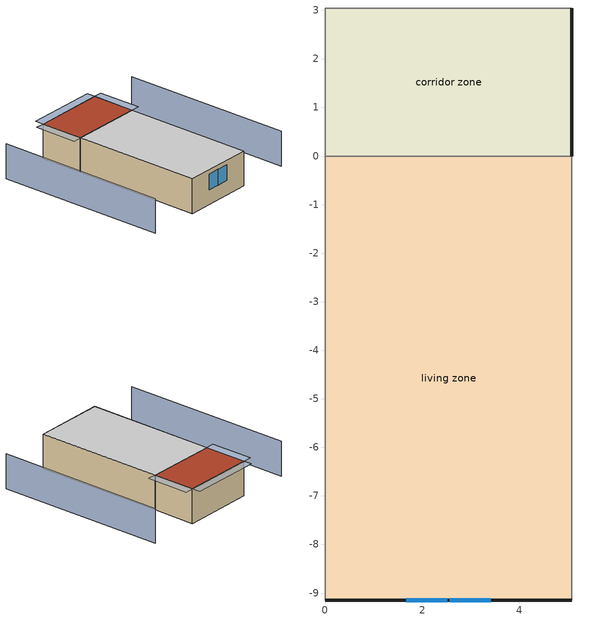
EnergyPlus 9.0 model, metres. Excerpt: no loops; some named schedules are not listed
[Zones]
corridor zone
 floor foundation (FloorFndGrndUnfinSlab): 0,0 0,3.05 5.08,3.05 5.08,0 z0
 wall outside (WallExtUninsUnfin): 5.08,0 5.08,3.05 z0:2.44
 wall adiabatic (WallIntUnfinUninsUnfin): 0,0 5.08,0 / 5.08,3.05 0,3.05 z0:2.44
 wall adiabatic (Adiabatic): 0,3.05 0,0 z0:2.44
 roof outside (RoofUnfinUninsExt 1): 5.08,0 5.08,3.05 0,3.05 0,0 z2.44
living zone
 floor foundation (FloorFndGrndFinSlab): 0,-9.14 0,0 5.08,0 5.08,-9.14 z0
 wall outside (WallExtInsFin): 0,-9.14 5.08,-9.14 z0:2.44
 wall adiabatic (WallIntFinUninsFin): 5.08,-9.14 5.08,0 0,0 0,-9.14 z0:2.44
 window (WindowConstruction): 1.67,-9.14 2.51,-9.14 / 2.57,-9.14 3.41,-9.14 z1.02:2.13
 ceiling adiabatic (RoofUnfinUninsExt 1): 5.08,-9.14 5.08,0 0,0 0,-9.14 z2.44
shading: -3.66,3.05 -3.66,-9.14 / 8.74,-9.14 8.74,3.05 z0:2.44; 5.69,0 5.69,3.05 5.08,3.05 5.08,0 z2.44; 5.08,3.66 0,3.66 0,3.05 5.08,3.05 z2.44; -0.61,3.05 -0.61,0 0,0 0,3.05 z2.44
[Building]
Building 1: North Axis {deg}=0; Terrain=Suburbs
[Site:Location]
Los Angeles Intl Arpt_CA_USA: Latitude {deg}=33.93; Longitude {deg}=-118.4; Time Zone {hr}=-8; Elevation {m}=30
[Site:GroundTemperature:Deep]
16.8375, 16.8375, 16.8375, 16.8375, 16.8375, 16.8375, 16.8375, 16.8375, 16.8375, 16.8375, 16.8375, 16.8375
[Site:WaterMainsTemperature]
Calculation Method=Correlation; Annual Average Outdoor Air Temperature {C}=16.8375; Maximum Difference In Monthly Average Outdoor Air Temperatures {deltaC}=6.31277
[SizingPeriod:DesignDay] Day of Month=21; Dry-Bulb Temperature Range Modifier Type=DefaultMultipliers; Humidity Condition Type=Wetbulb; Barometric Pressure {Pa}=100965; Wind Direction {deg}=0; Rain Indicator=No; Snow Indicator=No; Daylight Saving Time Indicator=No; Solar Model Indicator=ASHRAEClearSky; Sky Clearness=0
Name | Month | Day Type | Maximum Dry-Bulb Temperature {C} | Daily Dry-Bulb Temperature Range {deltaC} | Wetbulb or DewPoint at Maximum Dry-Bulb {C} | Wind Speed {m/s}
Ann Clg 1% Condns DB=>MWB | 7 | SummerDesignDay | 26.9 | 6 | 18.2 | 4.1
Ann Htg 99% Condns DB | 1 | WinterDesignDay | 8 | 0 | 8 | 9.1
[Material] Roughness=Rough
Name | Thickness {m} | Conductivity {W/m-K} | Density {kg/m3} | Specific Heat {J/kg-K} | Thermal Absorptance | Solar Absorptance | Visible Absorptance
Asphalt Shingles&#44 Medium | 0.009525 | 0.162714 | 1121.4 | 1465.45 | 0.91 | 0.85 | 0.85
Concrete 4.0 in. | 0.1016 | 1.31141 | 2242.8 | 837.4 | 0.9 | 0.7 | 0.7
Drywall 0.5 in. | 0.0127 | 0.160291 | 801 | 837.4 | 0.9 | 0.5 | 0.1
Floor Covering | 0.0127 | 0.0433444 | 54.468 | 1339.84 | 0.9 | 0.9 | 0.7
FootingMaterial; FootingMaterial 1 | 0.2032 | 1.31141 | 2242.8 | 837.4 | 0.9 | 0.7 | 0.7
residential furniture material living space | 0.1524 | 0.115458 | 640.8 | 1214.23 | 0.9 | 0.6 | 0.1
RoofSheathing | 0.01905 | 0.115458 | 512.64 | 1214.23 | 0.9 | 0.7 | 0.7
RoofStudAndAirRoof 1 | 0.23495 | 9.59352 | 37.0049 | 1207.88 | 0.9 | 0.7 | 0.7
Vinyl&#44 Light | 0.009525 | 0.089435 | 177.822 | 1046.75 | 0.9 | 0.3 | 0.3
WallSheathing | 0.0127 | 0.115458 | 512.64 | 1214.23 | 0.9 | 0.7 | 0.7
WallStudAndCavity | 0.1397 | 0.0591464 | 148.393 | 1174.04 | 0.9 | 0.7 | 0.7
WallStudAndCavity 1 | 0.0889 | 0.393744 | 83.0341 | 1211.67 | 0.9 | 0.7 | 0.7
WallStudAndCavity 2 | 0.0889 | 0.396154 | 83.0341 | 1211.67 | 0.9 | 0.7 | 0.7
WallStudAndCavity 3 | 0.0889 | 0.403258 | 83.0341 | 1211.67 | 0.9 | 0.7 | 0.7
[Material:NoMass]
Adiabatic: Roughness=Rough; Thermal Resistance {m2-K/W}=176.1; Thermal Absorptance=0.9; Solar Absorptance=0.7; Visible Absorptance=0.7
[WindowMaterial:Shade]
CoolingShade: Solar Transmittance=0.999; Solar Reflectance=0.00099; Visible Transmittance=0.999; Visible Reflectance=0.00099; Infrared Hemispherical Emissivity=1e-05; Infrared Transmittance=0.999; Thickness {m}=0.0001; Conductivity {W/m-K}=10000; Shade to Glass Distance {m}=0.001; Top Opening Multiplier=0; Bottom Opening Multiplier=0; Left-Side Opening Multiplier=0; Right-Side Opening Multiplier=0; Airflow Permeability=0
[WindowMaterial:SimpleGlazingSystem]
WindowMaterial: U-Factor {W/m2-K}=4.76952; Solar Heat Gain Coefficient=0.441
[Construction]
Adiabatic: Adiabatic
FloorFndGrndFinSlab: Concrete 4.0 in., Floor Covering
FloorFndGrndUnfinSlab: Concrete 4.0 in.
FootingConstruction: FootingMaterial
FootingConstruction 1: FootingMaterial 1
residential furniture construction living space: residential furniture material living space
RoofUnfinUninsExt 1: Asphalt Shingles&#44 Medium, RoofSheathing, RoofStudAndAirRoof 1
WallExtInsFin: Vinyl&#44 Light, WallSheathing, WallStudAndCavity, Drywall 0.5 in.
WallExtUninsUnfin: Vinyl&#44 Light, WallSheathing, WallStudAndCavity 1
WallIntFinUninsFin: Vinyl&#44 Light, WallStudAndCavity 2, Drywall 0.5 in.
WallIntUnfinUninsUnfin: Vinyl&#44 Light, WallStudAndCavity 3
WindowConstruction: WindowMaterial
[Zone]
corridor zone; living zone
[ElectricEquipment] Design Level Calculation Method=EquipmentLevel
Name | Zone or ZoneList | Schedule | Design Level {W} | Fraction Latent | Fraction Radiant | Fraction Lost
residential hot tub heater electric | corridor zone | residential hot tub heater electric schedule | 16.0641 | 0 | 0 | 1
residential hot tub pump | corridor zone | residential hot tub heater electric schedule | 19.4917 | 0 | 0 | 1
residential pool heater electric | corridor zone | residential pool heater electric schedule | 3.0326 | 0 | 0 | 1
residential pool pump | corridor zone | residential pool heater electric schedule | 55.6251 | 0 | 0 | 1
residential well pump | corridor zone | residential well pump schedule | 11.2716 | 0 | 0 | 1
res infil_1 bath fan; res infil_1 house fan; res infil_1 range fan | living zone | Always On Discrete | 0 | 0 | 0 | 1
residential ceiling fan benchmark|living space | living zone | residential ceiling fan benchmark|living space schedule | 23.8019 | 0 | 0.558 | 0.07
residential ceiling fan non benchmark equip | living zone | residential ceiling fan master | 0 | 0 | 0.558 | 0.07
residential clothes washer | living zone | residential clothes washer schedule | 7615.8 | 0 | 0.48 | 0.2
residential dishwasher | living zone | residential dishwasher schedule | 10492.6 | 0.15 | 0.36 | 0.25
residential extra refrigerator | living zone | residential extra refrigerator schedule | 36.5251 | 0 | 0 | 0
residential freezer | living zone | residential freezer schedule | 47.9573 | 0 | 0 | 0
residential misc plug loads|living space | living zone | residential misc plug loads schedule | 873.405 | 0.021 | 0.558 | 0.049
residential range electric | living zone | residential range electric|false schedule | 269.864 | 0.3 | 0.24 | 0.3
residential refrigerator | living zone | residential refrigerator schedule | 133.627 | 0 | 0 | 0
[GasEquipment] Design Level Calculation Method=EquipmentLevel; Fraction Latent=0; Fraction Radiant=0
Name | Zone or ZoneList | Schedule | Design Level {W} | Fraction Lost
residential hot tub heater gas | corridor zone | residential hot tub heater electric schedule | 8.50683 | 1
residential pool heater gas | corridor zone | residential pool heater electric schedule | 30.0249 | 1
residential gas fireplace | living zone | residential gas fireplace schedule | 12.4852 | 0
residential gas grill | living zone | residential gas grill schedule | 10.0147 | 0
residential gas lighting | living zone | residential gas lighting schedule | 1.48262 | 0
[InternalMass]
residential furniture mass living space: Construction=residential furniture construction living space; Zone=living zone; Surface Area {m2}=18.5806
[People]
residential occupants|living space: Zone or ZoneList=living zone; Number of People Schedule=residential occupants schedule; Number of People Calculation Method=People; Number of People=2.64; Fraction Radiant=0.319734; Sensible Heat Fraction=0.573; Activity Level Schedule=Schedule Ruleset 1; Carbon Dioxide Generation Rate {m3/s-W}=0; Enable ASHRAE 55 Comfort Warnings=No; Mean Radiant Temperature Calculation Type=ZoneAveraged
[Lights]
residential lighting living space: Zone or ZoneList=living zone; Schedule=residential lighting schedule; Design Level Calculation Method=LightingLevel; Lighting Level {W}=218.58; Return Air Fraction=0; Fraction Radiant=0.6; Fraction Visible=0.2; Fraction Replaceable=1
[OtherEquipment] Fuel Type=None; Zone or ZoneList=living zone; Design Level Calculation Method=EquipmentLevel; Fraction Radiant=0; Fraction Lost=0
Name | Schedule | Design Level {W} | Fraction Latent
residential bath | residential bath schedule | 6337.27 | 0
residential hot water distribution | residential hot water distribution schedule | 72.4846 | 0
residential shower | residential shower schedule | 7899.46 | 0.487197
residential sink | residential sink schedule | 2132.88 | 0.312222
[ZoneInfiltration:DesignFlowRate] Zone or ZoneList=living zone; Schedule=Always On Discrete; Design Flow Rate Calculation Method=Flow/Zone; Design Flow Rate {m3/s}=0
res infil_1 flow; res nv_1 flow
[WindowShadingControl]
WindowShadingControl: Zone=living zone; Shading Type=InteriorShade; Shading Control Type=OnIfScheduleAllows; Schedule=Window shading schedule; Shading Control Is Scheduled=Yes; Glare Control Is Active=No; Shading Device Material=CoolingShade; Multiple Surface Control Type=Group; Fenestration Surface Name 1=Surface 5 - Window 2; Fenestration Surface Name 2=Surface 5 - Window 1
[SurfaceProperty:ExposedFoundationPerimeter] Exposed Perimeter Calculation Method=TotalExposedPerimeter; Exposed Perimeter Fraction=1
Name | Total Exposed Perimeter {m}
Surface 1 | 5.08
Surface 7 | 6.096
[Foundation:Kiva] Interior Horizontal Insulation Depth {m}=0; Exterior Horizontal Insulation Width {m}=0; Wall Height Above Grade {m}=0.2032; Wall Depth Below Slab {m}=0.2032; Footing Depth {m}=0.3
Name | Footing Wall Construction
Foundation Kiva 1 | FootingConstruction
Foundation Kiva 2 | FootingConstruction 1
[Foundation:Kiva:Settings]
Soil Conductivity {W/m-K}=1.731; Soil Density {kg/m3}=1842.3; Soil Specific Heat {J/kg-K}=418.7; Ground Solar Absorptivity=0.9; Ground Thermal Absorptivity=0.9; Ground Surface Roughness {m}=0.03; Far-Field Width {m}=40; Deep-Ground Boundary Condition=ZeroFlux; Deep-Ground Depth {m}=40; Minimum Cell Dimension {m}=0.02; Maximum Cell Growth Coefficient=1.5; Simulation Timestep=Hourly
[Exterior:Lights]
residential lighting exterior: Schedule=residential lighting schedule; Design Level {W}=26.1934
[Schedule:Week:Daily]
residential hot tub heater electric schedule Week Rule - Jan1-Jan6: Schedule Day 43, residential hot tub heater electric schedule allday1, residential hot tub heater electric schedule allday1, residential hot tub heater electric schedule allday1, residential hot tub heater electric schedule allday1, residential hot tub heater electric schedule allday1, residential hot tub heater electric schedule allday1, Schedule Day 43, residential hot tub heater electric schedule summer design, residential hot tub heater electric schedule winter design, Schedule Day 43, Schedule Day 43
residential hot tub heater electric schedule Week Rule - Jan7-Jan27: residential hot tub heater electric schedule allday1, residential hot tub heater electric schedule allday1, residential hot tub heater electric schedule allday1, residential hot tub heater electric schedule allday1, residential hot tub heater electric schedule allday1, residential hot tub heater electric schedule allday1, residential hot tub heater electric schedule allday1, Schedule Day 43, residential hot tub heater electric schedule summer design, residential hot tub heater electric schedule winter design, Schedule Day 43, Schedule Day 43
residential hot tub heater electric schedule Week Rule - Jan28-Feb3: residential hot tub heater electric schedule allday1, residential hot tub heater electric schedule allday1, residential hot tub heater electric schedule allday1, residential hot tub heater electric schedule allday1, residential hot tub heater electric schedule allday2, residential hot tub heater electric schedule allday2, residential hot tub heater electric schedule allday2, Schedule Day 43, residential hot tub heater electric schedule summer design, residential hot tub heater electric schedule winter design, Schedule Day 43, Schedule Day 43
residential hot tub heater electric schedule Week Rule - Feb4-Feb24: residential hot tub heater electric schedule allday2, residential hot tub heater electric schedule allday2, residential hot tub heater electric schedule allday2, residential hot tub heater electric schedule allday2, residential hot tub heater electric schedule allday2, residential hot tub heater electric schedule allday2, residential hot tub heater electric schedule allday2, Schedule Day 43, residential hot tub heater electric schedule summer design, residential hot tub heater electric schedule winter design, Schedule Day 43, Schedule Day 43
residential hot tub heater electric schedule Week Rule - Feb25-Mar3: residential hot tub heater electric schedule allday2, residential hot tub heater electric schedule allday2, residential hot tub heater electric schedule allday2, residential hot tub heater electric schedule allday2, residential hot tub heater electric schedule allday3, residential hot tub heater electric schedule allday3, residential hot tub heater electric schedule allday3, Schedule Day 43, residential hot tub heater electric schedule summer design, residential hot tub heater electric schedule winter design, Schedule Day 43, Schedule Day 43
residential hot tub heater electric schedule Week Rule - Mar4-Mar31: residential hot tub heater electric schedule allday3, residential hot tub heater electric schedule allday3, residential hot tub heater electric schedule allday3, residential hot tub heater electric schedule allday3, residential hot tub heater electric schedule allday3, residential hot tub heater electric schedule allday3, residential hot tub heater electric schedule allday3, Schedule Day 43, residential hot tub heater electric schedule summer design, residential hot tub heater electric schedule winter design, Schedule Day 43, Schedule Day 43
residential hot tub heater electric schedule Week Rule - Apr1-Apr28: residential hot tub heater electric schedule allday4, residential hot tub heater electric schedule allday4, residential hot tub heater electric schedule allday4, residential hot tub heater electric schedule allday4, residential hot tub heater electric schedule allday4, residential hot tub heater electric schedule allday4, residential hot tub heater electric schedule allday4, Schedule Day 43, residential hot tub heater electric schedule summer design, residential hot tub heater electric schedule winter design, Schedule Day 43, Schedule Day 43
residential hot tub heater electric schedule Week Rule - Apr29-May5: residential hot tub heater electric schedule allday4, residential hot tub heater electric schedule allday4, residential hot tub heater electric schedule allday5, residential hot tub heater electric schedule allday5, residential hot tub heater electric schedule allday5, residential hot tub heater electric schedule allday5, residential hot tub heater electric schedule allday5, Schedule Day 43, residential hot tub heater electric schedule summer design, residential hot tub heater electric schedule winter design, Schedule Day 43, Schedule Day 43
residential hot tub heater electric schedule Week Rule - May6-May26: residential hot tub heater electric schedule allday5, residential hot tub heater electric schedule allday5, residential hot tub heater electric schedule allday5, residential hot tub heater electric schedule allday5, residential hot tub heater electric schedule allday5, residential hot tub heater electric schedule allday5, residential hot tub heater electric schedule allday5, Schedule Day 43, residential hot tub heater electric schedule summer design, residential hot tub heater electric schedule winter design, Schedule Day 43, Schedule Day 43
residential hot tub heater electric schedule Week Rule - May27-Jun2: residential hot tub heater electric schedule allday5, residential hot tub heater electric schedule allday5, residential hot tub heater electric schedule allday5, residential hot tub heater electric schedule allday5, residential hot tub heater electric schedule allday5, residential hot tub heater electric schedule allday6, residential hot tub heater electric schedule allday6, Schedule Day 43, residential hot tub heater electric schedule summer design, residential hot tub heater electric schedule winter design, Schedule Day 43, Schedule Day 43
residential hot tub heater electric schedule Week Rule - Jun3-Jun30: residential hot tub heater electric schedule allday6, residential hot tub heater electric schedule allday6, residential hot tub heater electric schedule allday6, residential hot tub heater electric schedule allday6, residential hot tub heater electric schedule allday6, residential hot tub heater electric schedule allday6, residential hot tub heater electric schedule allday6, Schedule Day 43, residential hot tub heater electric schedule summer design, residential hot tub heater electric schedule winter design, Schedule Day 43, Schedule Day 43
residential hot tub heater electric schedule Week Rule - Jul1-Jul28: residential hot tub heater electric schedule allday7, residential hot tub heater electric schedule allday7, residential hot tub heater electric schedule allday7, residential hot tub heater electric schedule allday7, residential hot tub heater electric schedule allday7, residential hot tub heater electric schedule allday7, residential hot tub heater electric schedule allday7, Schedule Day 43, residential hot tub heater electric schedule summer design, residential hot tub heater electric schedule winter design, Schedule Day 43, Schedule Day 43
residential hot tub heater electric schedule Week Rule - Jul29-Aug4: residential hot tub heater electric schedule allday7, residential hot tub heater electric schedule allday7, residential hot tub heater electric schedule allday7, residential hot tub heater electric schedule allday8, residential hot tub heater electric schedule allday8, residential hot tub heater electric schedule allday8, residential hot tub heater electric schedule allday8, Schedule Day 43, residential hot tub heater electric schedule summer design, residential hot tub heater electric schedule winter design, Schedule Day 43, Schedule Day 43
residential hot tub heater electric schedule Week Rule - Aug5-Aug25: residential hot tub heater electric schedule allday8, residential hot tub heater electric schedule allday8, residential hot tub heater electric schedule allday8, residential hot tub heater electric schedule allday8, residential hot tub heater electric schedule allday8, residential hot tub heater electric schedule allday8, residential hot tub heater electric schedule allday8, Schedule Day 43, residential hot tub heater electric schedule summer design, residential hot tub heater electric schedule winter design, Schedule Day 43, Schedule Day 43
residential hot tub heater electric schedule Week Rule - Aug26-Sep1: residential hot tub heater electric schedule allday8, residential hot tub heater electric schedule allday8, residential hot tub heater electric schedule allday8, residential hot tub heater electric schedule allday8, residential hot tub heater electric schedule allday8, residential hot tub heater electric schedule allday8, residential hot tub heater electric schedule allday9, Schedule Day 43, residential hot tub heater electric schedule summer design, residential hot tub heater electric schedule winter design, Schedule Day 43, Schedule Day 43
residential hot tub heater electric schedule Week Rule - Sep2-Sep29: residential hot tub heater electric schedule allday9, residential hot tub heater electric schedule allday9, residential hot tub heater electric schedule allday9, residential hot tub heater electric schedule allday9, residential hot tub heater electric schedule allday9, residential hot tub heater electric schedule allday9, residential hot tub heater electric schedule allday9, Schedule Day 43, residential hot tub heater electric schedule summer design, residential hot tub heater electric schedule winter design, Schedule Day 43, Schedule Day 43
residential hot tub heater electric schedule Week Rule - Sep30-Oct6: residential hot tub heater electric schedule allday9, residential hot tub heater electric schedule allday10, residential hot tub heater electric schedule allday10, residential hot tub heater electric schedule allday10, residential hot tub heater electric schedule allday10, residential hot tub heater electric schedule allday10, residential hot tub heater electric schedule allday10, Schedule Day 43, residential hot tub heater electric schedule summer design, residential hot tub heater electric schedule winter design, Schedule Day 43, Schedule Day 43
residential hot tub heater electric schedule Week Rule - Oct7-Oct27: residential hot tub heater electric schedule allday10, residential hot tub heater electric schedule allday10, residential hot tub heater electric schedule allday10, residential hot tub heater electric schedule allday10, residential hot tub heater electric schedule allday10, residential hot tub heater electric schedule allday10, residential hot tub heater electric schedule allday10, Schedule Day 43, residential hot tub heater electric schedule summer design, residential hot tub heater electric schedule winter design, Schedule Day 43, Schedule Day 43
residential hot tub heater electric schedule Week Rule - Oct28-Nov3: residential hot tub heater electric schedule allday10, residential hot tub heater electric schedule allday10, residential hot tub heater electric schedule allday10, residential hot tub heater electric schedule allday10, residential hot tub heater electric schedule allday11, residential hot tub heater electric schedule allday11, residential hot tub heater electric schedule allday11, Schedule Day 43, residential hot tub heater electric schedule summer design, residential hot tub heater electric schedule winter design, Schedule Day 43, Schedule Day 43
residential hot tub heater electric schedule Week Rule - Nov4-Nov24: residential hot tub heater electric schedule allday11, residential hot tub heater electric schedule allday11, residential hot tub heater electric schedule allday11, residential hot tub heater electric schedule allday11, residential hot tub heater electric schedule allday11, residential hot tub heater electric schedule allday11, residential hot tub heater electric schedule allday11, Schedule Day 43, residential hot tub heater electric schedule summer design, residential hot tub heater electric schedule winter design, Schedule Day 43, Schedule Day 43
residential hot tub heater electric schedule Week Rule - Nov25-Dec1: residential hot tub heater electric schedule allday11, residential hot tub heater electric schedule allday11, residential hot tub heater electric schedule allday11, residential hot tub heater electric schedule allday11, residential hot tub heater electric schedule allday11, residential hot tub heater electric schedule allday11, residential hot tub heater electric schedule allday12, Schedule Day 43, residential hot tub heater electric schedule summer design, residential hot tub heater electric schedule winter design, Schedule Day 43, Schedule Day 43
residential hot tub heater electric schedule Week Rule - Dec2-Dec31: residential hot tub heater electric schedule allday12, residential hot tub heater electric schedule allday12, residential hot tub heater electric schedule allday12, residential hot tub heater electric schedule allday12, residential hot tub heater electric schedule allday12, residential hot tub heater electric schedule allday12, residential hot tub heater electric schedule allday12, Schedule Day 43, residential hot tub heater electric schedule summer design, residential hot tub heater electric schedule winter design, Schedule Day 43, Schedule Day 43
residential pool heater electric schedule Week Rule - Jan1-Jan6: Schedule Day 36, residential pool heater electric schedule allday1, residential pool heater electric schedule allday1, residential pool heater electric schedule allday1, residential pool heater electric schedule allday1, residential pool heater electric schedule allday1, residential pool heater electric schedule allday1, Schedule Day 36, residential pool heater electric schedule summer design, residential pool heater electric schedule winter design, Schedule Day 36, Schedule Day 36
residential pool heater electric schedule Week Rule - Jan7-Jan27: residential pool heater electric schedule allday1, residential pool heater electric schedule allday1, residential pool heater electric schedule allday1, residential pool heater electric schedule allday1, residential pool heater electric schedule allday1, residential pool heater electric schedule allday1, residential pool heater electric schedule allday1, Schedule Day 36, residential pool heater electric schedule summer design, residential pool heater electric schedule winter design, Schedule Day 36, Schedule Day 36
residential pool heater electric schedule Week Rule - Jan28-Feb3: residential pool heater electric schedule allday1, residential pool heater electric schedule allday1, residential pool heater electric schedule allday1, residential pool heater electric schedule allday1, residential pool heater electric schedule allday2, residential pool heater electric schedule allday2, residential pool heater electric schedule allday2, Schedule Day 36, residential pool heater electric schedule summer design, residential pool heater electric schedule winter design, Schedule Day 36, Schedule Day 36
residential pool heater electric schedule Week Rule - Feb4-Feb24: residential pool heater electric schedule allday2, residential pool heater electric schedule allday2, residential pool heater electric schedule allday2, residential pool heater electric schedule allday2, residential pool heater electric schedule allday2, residential pool heater electric schedule allday2, residential pool heater electric schedule allday2, Schedule Day 36, residential pool heater electric schedule summer design, residential pool heater electric schedule winter design, Schedule Day 36, Schedule Day 36
residential pool heater electric schedule Week Rule - Feb25-Mar3: residential pool heater electric schedule allday2, residential pool heater electric schedule allday2, residential pool heater electric schedule allday2, residential pool heater electric schedule allday2, residential pool heater electric schedule allday3, residential pool heater electric schedule allday3, residential pool heater electric schedule allday3, Schedule Day 36, residential pool heater electric schedule summer design, residential pool heater electric schedule winter design, Schedule Day 36, Schedule Day 36
residential pool heater electric schedule Week Rule - Mar4-Mar31: residential pool heater electric schedule allday3, residential pool heater electric schedule allday3, residential pool heater electric schedule allday3, residential pool heater electric schedule allday3, residential pool heater electric schedule allday3, residential pool heater electric schedule allday3, residential pool heater electric schedule allday3, Schedule Day 36, residential pool heater electric schedule summer design, residential pool heater electric schedule winter design, Schedule Day 36, Schedule Day 36
residential pool heater electric schedule Week Rule - Apr1-Apr28: residential pool heater electric schedule allday4, residential pool heater electric schedule allday4, residential pool heater electric schedule allday4, residential pool heater electric schedule allday4, residential pool heater electric schedule allday4, residential pool heater electric schedule allday4, residential pool heater electric schedule allday4, Schedule Day 36, residential pool heater electric schedule summer design, residential pool heater electric schedule winter design, Schedule Day 36, Schedule Day 36
residential pool heater electric schedule Week Rule - Apr29-May5: residential pool heater electric schedule allday4, residential pool heater electric schedule allday4, residential pool heater electric schedule allday5, residential pool heater electric schedule allday5, residential pool heater electric schedule allday5, residential pool heater electric schedule allday5, residential pool heater electric schedule allday5, Schedule Day 36, residential pool heater electric schedule summer design, residential pool heater electric schedule winter design, Schedule Day 36, Schedule Day 36
residential pool heater electric schedule Week Rule - May6-May26: residential pool heater electric schedule allday5, residential pool heater electric schedule allday5, residential pool heater electric schedule allday5, residential pool heater electric schedule allday5, residential pool heater electric schedule allday5, residential pool heater electric schedule allday5, residential pool heater electric schedule allday5, Schedule Day 36, residential pool heater electric schedule summer design, residential pool heater electric schedule winter design, Schedule Day 36, Schedule Day 36
residential pool heater electric schedule Week Rule - May27-Jun2: residential pool heater electric schedule allday5, residential pool heater electric schedule allday5, residential pool heater electric schedule allday5, residential pool heater electric schedule allday5, residential pool heater electric schedule allday5, residential pool heater electric schedule allday6, residential pool heater electric schedule allday6, Schedule Day 36, residential pool heater electric schedule summer design, residential pool heater electric schedule winter design, Schedule Day 36, Schedule Day 36
residential pool heater electric schedule Week Rule - Jun3-Jun30: residential pool heater electric schedule allday6, residential pool heater electric schedule allday6, residential pool heater electric schedule allday6, residential pool heater electric schedule allday6, residential pool heater electric schedule allday6, residential pool heater electric schedule allday6, residential pool heater electric schedule allday6, Schedule Day 36, residential pool heater electric schedule summer design, residential pool heater electric schedule winter design, Schedule Day 36, Schedule Day 36
residential pool heater electric schedule Week Rule - Jul1-Jul28: residential pool heater electric schedule allday7, residential pool heater electric schedule allday7, residential pool heater electric schedule allday7, residential pool heater electric schedule allday7, residential pool heater electric schedule allday7, residential pool heater electric schedule allday7, residential pool heater electric schedule allday7, Schedule Day 36, residential pool heater electric schedule summer design, residential pool heater electric schedule winter design, Schedule Day 36, Schedule Day 36
residential pool heater electric schedule Week Rule - Jul29-Aug4: residential pool heater electric schedule allday7, residential pool heater electric schedule allday7, residential pool heater electric schedule allday7, residential pool heater electric schedule allday8, residential pool heater electric schedule allday8, residential pool heater electric schedule allday8, residential pool heater electric schedule allday8, Schedule Day 36, residential pool heater electric schedule summer design, residential pool heater electric schedule winter design, Schedule Day 36, Schedule Day 36
residential pool heater electric schedule Week Rule - Aug5-Aug25: residential pool heater electric schedule allday8, residential pool heater electric schedule allday8, residential pool heater electric schedule allday8, residential pool heater electric schedule allday8, residential pool heater electric schedule allday8, residential pool heater electric schedule allday8, residential pool heater electric schedule allday8, Schedule Day 36, residential pool heater electric schedule summer design, residential pool heater electric schedule winter design, Schedule Day 36, Schedule Day 36
residential pool heater electric schedule Week Rule - Aug26-Sep1: residential pool heater electric schedule allday8, residential pool heater electric schedule allday8, residential pool heater electric schedule allday8, residential pool heater electric schedule allday8, residential pool heater electric schedule allday8, residential pool heater electric schedule allday8, residential pool heater electric schedule allday9, Schedule Day 36, residential pool heater electric schedule summer design, residential pool heater electric schedule winter design, Schedule Day 36, Schedule Day 36
residential pool heater electric schedule Week Rule - Sep2-Sep29: residential pool heater electric schedule allday9, residential pool heater electric schedule allday9, residential pool heater electric schedule allday9, residential pool heater electric schedule allday9, residential pool heater electric schedule allday9, residential pool heater electric schedule allday9, residential pool heater electric schedule allday9, Schedule Day 36, residential pool heater electric schedule summer design, residential pool heater electric schedule winter design, Schedule Day 36, Schedule Day 36
residential pool heater electric schedule Week Rule - Sep30-Oct6: residential pool heater electric schedule allday9, residential pool heater electric schedule allday10, residential pool heater electric schedule allday10, residential pool heater electric schedule allday10, residential pool heater electric schedule allday10, residential pool heater electric schedule allday10, residential pool heater electric schedule allday10, Schedule Day 36, residential pool heater electric schedule summer design, residential pool heater electric schedule winter design, Schedule Day 36, Schedule Day 36
residential pool heater electric schedule Week Rule - Oct7-Oct27: residential pool heater electric schedule allday10, residential pool heater electric schedule allday10, residential pool heater electric schedule allday10, residential pool heater electric schedule allday10, residential pool heater electric schedule allday10, residential pool heater electric schedule allday10, residential pool heater electric schedule allday10, Schedule Day 36, residential pool heater electric schedule summer design, residential pool heater electric schedule winter design, Schedule Day 36, Schedule Day 36
residential pool heater electric schedule Week Rule - Oct28-Nov3: residential pool heater electric schedule allday10, residential pool heater electric schedule allday10, residential pool heater electric schedule allday10, residential pool heater electric schedule allday10, residential pool heater electric schedule allday11, residential pool heater electric schedule allday11, residential pool heater electric schedule allday11, Schedule Day 36, residential pool heater electric schedule summer design, residential pool heater electric schedule winter design, Schedule Day 36, Schedule Day 36
residential pool heater electric schedule Week Rule - Nov4-Nov24: residential pool heater electric schedule allday11, residential pool heater electric schedule allday11, residential pool heater electric schedule allday11, residential pool heater electric schedule allday11, residential pool heater electric schedule allday11, residential pool heater electric schedule allday11, residential pool heater electric schedule allday11, Schedule Day 36, residential pool heater electric schedule summer design, residential pool heater electric schedule winter design, Schedule Day 36, Schedule Day 36
residential pool heater electric schedule Week Rule - Nov25-Dec1: residential pool heater electric schedule allday11, residential pool heater electric schedule allday11, residential pool heater electric schedule allday11, residential pool heater electric schedule allday11, residential pool heater electric schedule allday11, residential pool heater electric schedule allday11, residential pool heater electric schedule allday12, Schedule Day 36, residential pool heater electric schedule summer design, residential pool heater electric schedule winter design, Schedule Day 36, Schedule Day 36
residential pool heater electric schedule Week Rule - Dec2-Dec31: residential pool heater electric schedule allday12, residential pool heater electric schedule allday12, residential pool heater electric schedule allday12, residential pool heater electric schedule allday12, residential pool heater electric schedule allday12, residential pool heater electric schedule allday12, residential pool heater electric schedule allday12, Schedule Day 36, residential pool heater electric schedule summer design, residential pool heater electric schedule winter design, Schedule Day 36, Schedule Day 36
residential well pump schedule Week Rule - Jan1-Jan6: Schedule Day 50, residential well pump schedule allday1, residential well pump schedule allday1, residential well pump schedule allday1, residential well pump schedule allday1, residential well pump schedule allday1, residential well pump schedule allday1, Schedule Day 50, residential well pump schedule summer design, residential well pump schedule winter design, Schedule Day 50, Schedule Day 50
residential well pump schedule Week Rule - Jan7-Jan27: residential well pump schedule allday1, residential well pump schedule allday1, residential well pump schedule allday1, residential well pump schedule allday1, residential well pump schedule allday1, residential well pump schedule allday1, residential well pump schedule allday1, Schedule Day 50, residential well pump schedule summer design, residential well pump schedule winter design, Schedule Day 50, Schedule Day 50
[Schedule:Year]
residential lighting schedule: residential lighting schedule Week Rule - Jan1-Jan6, 1, 1, 1, 6, residential lighting schedule Week Rule - Jan7-Jan27, 1, 7, 1, 27, residential lighting schedule Week Rule - Jan28-Feb3, 1, 28, 2, 3, residential lighting schedule Week Rule - Feb4-Feb24, 2, 4, 2, 24, residential lighting schedule Week Rule - Feb25-Mar3, 2, 25, 3, 3, residential lighting schedule Week Rule - Mar4-Mar31, 3, 4, 3, 31, residential lighting schedule Week Rule - Apr1-Apr28, 4, 1, 4, 28, residential lighting schedule Week Rule - Apr29-May5, 4, 29, 5, 5, residential lighting schedule Week Rule - May6-May26, 5, 6, 5, 26, residential lighting schedule Week Rule - May27-Jun2, 5, 27, 6, 2, residential lighting schedule Week Rule - Jun3-Jun30, 6, 3, 6, 30, residential lighting schedule Week Rule - Jul1-Jul28, 7, 1, 7, 28, residential lighting schedule Week Rule - Jul29-Aug4, 7, 29, 8, 4, residential lighting schedule Week Rule - Aug5-Aug25, 8, 5, 8, 25, residential lighting schedule Week Rule - Aug26-Sep1, 8, 26, 9, 1, residential lighting schedule Week Rule - Sep2-Sep29, 9, 2, 9, 29, residential lighting schedule Week Rule - Sep30-Oct6, 9, 30, 10, 6, residential lighting schedule Week Rule - Oct7-Oct27, 10, 7, 10, 27, residential lighting schedule Week Rule - Oct28-Nov3, 10, 28, 11, 3, residential lighting schedule Week Rule - Nov4-Nov24, 11, 4, 11, 24, residential lighting schedule Week Rule - Nov25-Dec1, 11, 25, 12, 1, residential lighting schedule Week Rule - Dec2-Dec31, 12, 2, 12, 31
residential bath schedule: residential bath schedule Week Rule - Jan1-Jan6, 1, 1, 1, 6, residential bath schedule Week Rule - Jan7-Dec31, 1, 7, 12, 31
residential ceiling fan benchmark|living space schedule: residential ceiling fan benchmark|living space schedule Week Rule - Jan1-Jan6, 1, 1, 1, 6, residential ceiling fan benchmark|living space schedule Week Rule - Jan7-Jan27, 1, 7, 1, 27, residential ceiling fan benchmark|living space schedule Week Rule - Jan28-Feb3, 1, 28, 2, 3, residential ceiling fan benchmark|living space schedule Week Rule - Feb4-Feb24, 2, 4, 2, 24, residential ceiling fan benchmark|living space schedule Week Rule - Feb25-Mar3, 2, 25, 3, 3, residential ceiling fan benchmark|living space schedule Week Rule - Mar4-Mar31, 3, 4, 3, 31, residential ceiling fan benchmark|living space schedule Week Rule - Apr1-Apr28, 4, 1, 4, 28, residential ceiling fan benchmark|living space schedule Week Rule - Apr29-May5, 4, 29, 5, 5, residential ceiling fan benchmark|living space schedule Week Rule - May6-May26, 5, 6, 5, 26, residential ceiling fan benchmark|living space schedule Week Rule - May27-Jun2, 5, 27, 6, 2, residential ceiling fan benchmark|living space schedule Week Rule - Jun3-Jun30, 6, 3, 6, 30, residential ceiling fan benchmark|living space schedule Week Rule - Jul1-Jul28, 7, 1, 7, 28, residential ceiling fan benchmark|living space schedule Week Rule - Jul29-Aug4, 7, 29, 8, 4, residential ceiling fan benchmark|living space schedule Week Rule - Aug5-Aug25, 8, 5, 8, 25, residential ceiling fan benchmark|living space schedule Week Rule - Aug26-Sep1, 8, 26, 9, 1, residential ceiling fan benchmark|living space schedule Week Rule - Sep2-Sep29, 9, 2, 9, 29, residential ceiling fan benchmark|living space schedule Week Rule - Sep30-Oct6, 9, 30, 10, 6, residential ceiling fan benchmark|living space schedule Week Rule - Oct7-Oct27, 10, 7, 10, 27, residential ceiling fan benchmark|living space schedule Week Rule - Oct28-Nov3, 10, 28, 11, 3, residential ceiling fan benchmark|living space schedule Week Rule - Nov4-Nov24, 11, 4, 11, 24, residential ceiling fan benchmark|living space schedule Week Rule - Nov25-Dec1, 11, 25, 12, 1, residential ceiling fan benchmark|living space schedule Week Rule - Dec2-Dec31, 12, 2, 12, 31
residential clothes washer schedule: residential clothes washer schedule Week Rule - Jan1-Jan6, 1, 1, 1, 6, residential clothes washer schedule Week Rule - Jan7-Dec31, 1, 7, 12, 31
residential dishwasher schedule: residential dishwasher schedule Week Rule - Jan1-Jan6, 1, 1, 1, 6, residential dishwasher schedule Week Rule - Jan7-Dec31, 1, 7, 12, 31
residential extra refrigerator schedule: residential extra refrigerator schedule Week Rule - Jan1-Jan6, 1, 1, 1, 6, residential extra refrigerator schedule Week Rule - Jan7-Jan27, 1, 7, 1, 27, residential extra refrigerator schedule Week Rule - Jan28-Feb3, 1, 28, 2, 3, residential extra refrigerator schedule Week Rule - Feb4-Feb24, 2, 4, 2, 24, residential extra refrigerator schedule Week Rule - Feb25-Mar3, 2, 25, 3, 3, residential extra refrigerator schedule Week Rule - Mar4-Mar31, 3, 4, 3, 31, residential extra refrigerator schedule Week Rule - Apr1-Apr28, 4, 1, 4, 28, residential extra refrigerator schedule Week Rule - Apr29-May5, 4, 29, 5, 5, residential extra refrigerator schedule Week Rule - May6-May26, 5, 6, 5, 26, residential extra refrigerator schedule Week Rule - May27-Jun2, 5, 27, 6, 2, residential extra refrigerator schedule Week Rule - Jun3-Jun30, 6, 3, 6, 30, residential extra refrigerator schedule Week Rule - Jul1-Jul28, 7, 1, 7, 28, residential extra refrigerator schedule Week Rule - Jul29-Aug4, 7, 29, 8, 4, residential extra refrigerator schedule Week Rule - Aug5-Aug25, 8, 5, 8, 25, residential extra refrigerator schedule Week Rule - Aug26-Sep1, 8, 26, 9, 1, residential extra refrigerator schedule Week Rule - Sep2-Sep29, 9, 2, 9, 29, residential extra refrigerator schedule Week Rule - Sep30-Oct6, 9, 30, 10, 6, residential extra refrigerator schedule Week Rule - Oct7-Oct27, 10, 7, 10, 27, residential extra refrigerator schedule Week Rule - Oct28-Nov3, 10, 28, 11, 3, residential extra refrigerator schedule Week Rule - Nov4-Nov24, 11, 4, 11, 24, residential extra refrigerator schedule Week Rule - Nov25-Dec1, 11, 25, 12, 1, residential extra refrigerator schedule Week Rule - Dec2-Dec31, 12, 2, 12, 31
residential freezer schedule: residential freezer schedule Week Rule - Jan1-Jan6, 1, 1, 1, 6, residential freezer schedule Week Rule - Jan7-Jan27, 1, 7, 1, 27, residential freezer schedule Week Rule - Jan28-Feb3, 1, 28, 2, 3, residential freezer schedule Week Rule - Feb4-Feb24, 2, 4, 2, 24, residential freezer schedule Week Rule - Feb25-Mar3, 2, 25, 3, 3, residential freezer schedule Week Rule - Mar4-Mar31, 3, 4, 3, 31, residential freezer schedule Week Rule - Apr1-Apr28, 4, 1, 4, 28, residential freezer schedule Week Rule - Apr29-May5, 4, 29, 5, 5, residential freezer schedule Week Rule - May6-May26, 5, 6, 5, 26, residential freezer schedule Week Rule - May27-Jun2, 5, 27, 6, 2, residential freezer schedule Week Rule - Jun3-Jun30, 6, 3, 6, 30, residential freezer schedule Week Rule - Jul1-Jul28, 7, 1, 7, 28, residential freezer schedule Week Rule - Jul29-Aug4, 7, 29, 8, 4, residential freezer schedule Week Rule - Aug5-Aug25, 8, 5, 8, 25, residential freezer schedule Week Rule - Aug26-Sep1, 8, 26, 9, 1, residential freezer schedule Week Rule - Sep2-Sep29, 9, 2, 9, 29, residential freezer schedule Week Rule - Sep30-Oct6, 9, 30, 10, 6, residential freezer schedule Week Rule - Oct7-Oct27, 10, 7, 10, 27, residential freezer schedule Week Rule - Oct28-Nov3, 10, 28, 11, 3, residential freezer schedule Week Rule - Nov4-Nov24, 11, 4, 11, 24, residential freezer schedule Week Rule - Nov25-Dec1, 11, 25, 12, 1, residential freezer schedule Week Rule - Dec2-Dec31, 12, 2, 12, 31
residential gas fireplace schedule: residential gas fireplace schedule Week Rule - Jan1-Jan6, 1, 1, 1, 6, residential gas fireplace schedule Week Rule - Jan7-Jan27, 1, 7, 1, 27, residential gas fireplace schedule Week Rule - Jan28-Feb3, 1, 28, 2, 3, residential gas fireplace schedule Week Rule - Feb4-Feb24, 2, 4, 2, 24, residential gas fireplace schedule Week Rule - Feb25-Mar3, 2, 25, 3, 3, residential gas fireplace schedule Week Rule - Mar4-Mar31, 3, 4, 3, 31, residential gas fireplace schedule Week Rule - Apr1-Apr28, 4, 1, 4, 28, residential gas fireplace schedule Week Rule - Apr29-May5, 4, 29, 5, 5, residential gas fireplace schedule Week Rule - May6-May26, 5, 6, 5, 26, residential gas fireplace schedule Week Rule - May27-Jun2, 5, 27, 6, 2, residential gas fireplace schedule Week Rule - Jun3-Jun30, 6, 3, 6, 30, residential gas fireplace schedule Week Rule - Jul1-Jul28, 7, 1, 7, 28, residential gas fireplace schedule Week Rule - Jul29-Aug4, 7, 29, 8, 4, residential gas fireplace schedule Week Rule - Aug5-Aug25, 8, 5, 8, 25, residential gas fireplace schedule Week Rule - Aug26-Sep1, 8, 26, 9, 1, residential gas fireplace schedule Week Rule - Sep2-Sep29, 9, 2, 9, 29, residential gas fireplace schedule Week Rule - Sep30-Oct6, 9, 30, 10, 6, residential gas fireplace schedule Week Rule - Oct7-Oct27, 10, 7, 10, 27, residential gas fireplace schedule Week Rule - Oct28-Nov3, 10, 28, 11, 3, residential gas fireplace schedule Week Rule - Nov4-Nov24, 11, 4, 11, 24, residential gas fireplace schedule Week Rule - Nov25-Dec1, 11, 25, 12, 1, residential gas fireplace schedule Week Rule - Dec2-Dec31, 12, 2, 12, 31
residential gas grill schedule: residential gas grill schedule Week Rule - Jan1-Jan6, 1, 1, 1, 6, residential gas grill schedule Week Rule - Jan7-Jan27, 1, 7, 1, 27, residential gas grill schedule Week Rule - Jan28-Feb3, 1, 28, 2, 3, residential gas grill schedule Week Rule - Feb4-Feb24, 2, 4, 2, 24, residential gas grill schedule Week Rule - Feb25-Mar3, 2, 25, 3, 3, residential gas grill schedule Week Rule - Mar4-Mar31, 3, 4, 3, 31, residential gas grill schedule Week Rule - Apr1-Apr28, 4, 1, 4, 28, residential gas grill schedule Week Rule - Apr29-May5, 4, 29, 5, 5, residential gas grill schedule Week Rule - May6-May26, 5, 6, 5, 26, residential gas grill schedule Week Rule - May27-Jun2, 5, 27, 6, 2, residential gas grill schedule Week Rule - Jun3-Jun30, 6, 3, 6, 30, residential gas grill schedule Week Rule - Jul1-Jul28, 7, 1, 7, 28, residential gas grill schedule Week Rule - Jul29-Aug4, 7, 29, 8, 4, residential gas grill schedule Week Rule - Aug5-Aug25, 8, 5, 8, 25, residential gas grill schedule Week Rule - Aug26-Sep1, 8, 26, 9, 1, residential gas grill schedule Week Rule - Sep2-Sep29, 9, 2, 9, 29, residential gas grill schedule Week Rule - Sep30-Oct6, 9, 30, 10, 6, residential gas grill schedule Week Rule - Oct7-Oct27, 10, 7, 10, 27, residential gas grill schedule Week Rule - Oct28-Nov3, 10, 28, 11, 3, residential gas grill schedule Week Rule - Nov4-Nov24, 11, 4, 11, 24, residential gas grill schedule Week Rule - Nov25-Dec1, 11, 25, 12, 1, residential gas grill schedule Week Rule - Dec2-Dec31, 12, 2, 12, 31
residential gas lighting schedule: residential gas lighting schedule Week Rule - Jan1-Jan6, 1, 1, 1, 6, residential gas lighting schedule Week Rule - Jan7-Jan27, 1, 7, 1, 27, residential gas lighting schedule Week Rule - Jan28-Feb3, 1, 28, 2, 3, residential gas lighting schedule Week Rule - Feb4-Feb24, 2, 4, 2, 24, residential gas lighting schedule Week Rule - Feb25-Mar3, 2, 25, 3, 3, residential gas lighting schedule Week Rule - Mar4-Mar31, 3, 4, 3, 31, residential gas lighting schedule Week Rule - Apr1-Apr28, 4, 1, 4, 28, residential gas lighting schedule Week Rule - Apr29-May5, 4, 29, 5, 5, residential gas lighting schedule Week Rule - May6-May26, 5, 6, 5, 26, residential gas lighting schedule Week Rule - May27-Jun2, 5, 27, 6, 2, residential gas lighting schedule Week Rule - Jun3-Jun30, 6, 3, 6, 30, residential gas lighting schedule Week Rule - Jul1-Jul28, 7, 1, 7, 28, residential gas lighting schedule Week Rule - Jul29-Aug4, 7, 29, 8, 4, residential gas lighting schedule Week Rule - Aug5-Aug25, 8, 5, 8, 25, residential gas lighting schedule Week Rule - Aug26-Sep1, 8, 26, 9, 1, residential gas lighting schedule Week Rule - Sep2-Sep29, 9, 2, 9, 29, residential gas lighting schedule Week Rule - Sep30-Oct6, 9, 30, 10, 6, residential gas lighting schedule Week Rule - Oct7-Oct27, 10, 7, 10, 27, residential gas lighting schedule Week Rule - Oct28-Nov3, 10, 28, 11, 3, residential gas lighting schedule Week Rule - Nov4-Nov24, 11, 4, 11, 24, residential gas lighting schedule Week Rule - Nov25-Dec1, 11, 25, 12, 1, residential gas lighting schedule Week Rule - Dec2-Dec31, 12, 2, 12, 31
residential hot tub heater electric schedule: residential hot tub heater electric schedule Week Rule - Jan1-Jan6, 1, 1, 1, 6, residential hot tub heater electric schedule Week Rule - Jan7-Jan27, 1, 7, 1, 27, residential hot tub heater electric schedule Week Rule - Jan28-Feb3, 1, 28, 2, 3, residential hot tub heater electric schedule Week Rule - Feb4-Feb24, 2, 4, 2, 24, residential hot tub heater electric schedule Week Rule - Feb25-Mar3, 2, 25, 3, 3, residential hot tub heater electric schedule Week Rule - Mar4-Mar31, 3, 4, 3, 31, residential hot tub heater electric schedule Week Rule - Apr1-Apr28, 4, 1, 4, 28, residential hot tub heater electric schedule Week Rule - Apr29-May5, 4, 29, 5, 5, residential hot tub heater electric schedule Week Rule - May6-May26, 5, 6, 5, 26, residential hot tub heater electric schedule Week Rule - May27-Jun2, 5, 27, 6, 2, residential hot tub heater electric schedule Week Rule - Jun3-Jun30, 6, 3, 6, 30, residential hot tub heater electric schedule Week Rule - Jul1-Jul28, 7, 1, 7, 28, residential hot tub heater electric schedule Week Rule - Jul29-Aug4, 7, 29, 8, 4, residential hot tub heater electric schedule Week Rule - Aug5-Aug25, 8, 5, 8, 25, residential hot tub heater electric schedule Week Rule - Aug26-Sep1, 8, 26, 9, 1, residential hot tub heater electric schedule Week Rule - Sep2-Sep29, 9, 2, 9, 29, residential hot tub heater electric schedule Week Rule - Sep30-Oct6, 9, 30, 10, 6, residential hot tub heater electric schedule Week Rule - Oct7-Oct27, 10, 7, 10, 27, residential hot tub heater electric schedule Week Rule - Oct28-Nov3, 10, 28, 11, 3, residential hot tub heater electric schedule Week Rule - Nov4-Nov24, 11, 4, 11, 24, residential hot tub heater electric schedule Week Rule - Nov25-Dec1, 11, 25, 12, 1, residential hot tub heater electric schedule Week Rule - Dec2-Dec31, 12, 2, 12, 31
residential hot water distribution schedule: residential hot water distribution schedule Week Rule - Jan1-Jan6, 1, 1, 1, 6, residential hot water distribution schedule Week Rule - Jan7-Jan27, 1, 7, 1, 27, residential hot water distribution schedule Week Rule - Jan28-Feb3, 1, 28, 2, 3, residential hot water distribution schedule Week Rule - Feb4-Feb24, 2, 4, 2, 24, residential hot water distribution schedule Week Rule - Feb25-Mar3, 2, 25, 3, 3, residential hot water distribution schedule Week Rule - Mar4-Mar31, 3, 4, 3, 31, residential hot water distribution schedule Week Rule - Apr1-Apr28, 4, 1, 4, 28, residential hot water distribution schedule Week Rule - Apr29-May5, 4, 29, 5, 5, residential hot water distribution schedule Week Rule - May6-May26, 5, 6, 5, 26, residential hot water distribution schedule Week Rule - May27-Jun2, 5, 27, 6, 2, residential hot water distribution schedule Week Rule - Jun3-Jun30, 6, 3, 6, 30, residential hot water distribution schedule Week Rule - Jul1-Jul28, 7, 1, 7, 28, residential hot water distribution schedule Week Rule - Jul29-Aug4, 7, 29, 8, 4, residential hot water distribution schedule Week Rule - Aug5-Aug25, 8, 5, 8, 25, residential hot water distribution schedule Week Rule - Aug26-Sep1, 8, 26, 9, 1, residential hot water distribution schedule Week Rule - Sep2-Sep29, 9, 2, 9, 29, residential hot water distribution schedule Week Rule - Sep30-Oct6, 9, 30, 10, 6, residential hot water distribution schedule Week Rule - Oct7-Oct27, 10, 7, 10, 27, residential hot water distribution schedule Week Rule - Oct28-Nov3, 10, 28, 11, 3, residential hot water distribution schedule Week Rule - Nov4-Nov24, 11, 4, 11, 24, residential hot water distribution schedule Week Rule - Nov25-Dec1, 11, 25, 12, 1, residential hot water distribution schedule Week Rule - Dec2-Dec31, 12, 2, 12, 31
residential misc plug loads schedule: residential misc plug loads schedule Week Rule - Jan1-Jan6, 1, 1, 1, 6, residential misc plug loads schedule Week Rule - Jan7-Jan27, 1, 7, 1, 27, residential misc plug loads schedule Week Rule - Jan28-Feb3, 1, 28, 2, 3, residential misc plug loads schedule Week Rule - Feb4-Feb24, 2, 4, 2, 24, residential misc plug loads schedule Week Rule - Feb25-Mar3, 2, 25, 3, 3, residential misc plug loads schedule Week Rule - Mar4-Mar31, 3, 4, 3, 31, residential misc plug loads schedule Week Rule - Apr1-Apr28, 4, 1, 4, 28, residential misc plug loads schedule Week Rule - Apr29-May5, 4, 29, 5, 5, residential misc plug loads schedule Week Rule - May6-May26, 5, 6, 5, 26, residential misc plug loads schedule Week Rule - May27-Jun2, 5, 27, 6, 2, residential misc plug loads schedule Week Rule - Jun3-Jun30, 6, 3, 6, 30, residential misc plug loads schedule Week Rule - Jul1-Jul28, 7, 1, 7, 28, residential misc plug loads schedule Week Rule - Jul29-Aug4, 7, 29, 8, 4, residential misc plug loads schedule Week Rule - Aug5-Aug25, 8, 5, 8, 25, residential misc plug loads schedule Week Rule - Aug26-Sep1, 8, 26, 9, 1, residential misc plug loads schedule Week Rule - Sep2-Sep29, 9, 2, 9, 29, residential misc plug loads schedule Week Rule - Sep30-Oct6, 9, 30, 10, 6, residential misc plug loads schedule Week Rule - Oct7-Oct27, 10, 7, 10, 27, residential misc plug loads schedule Week Rule - Oct28-Nov3, 10, 28, 11, 3, residential misc plug loads schedule Week Rule - Nov4-Nov24, 11, 4, 11, 24, residential misc plug loads schedule Week Rule - Nov25-Dec1, 11, 25, 12, 1, residential misc plug loads schedule Week Rule - Dec2-Dec31, 12, 2, 12, 31
residential occupants schedule: residential occupants schedule Week Rule - Jan1-Jan6, 1, 1, 1, 6, residential occupants schedule Week Rule - Jan7-Jan27, 1, 7, 1, 27, residential occupants schedule Week Rule - Jan28-Feb3, 1, 28, 2, 3, residential occupants schedule Week Rule - Feb4-Feb24, 2, 4, 2, 24, residential occupants schedule Week Rule - Feb25-Mar3, 2, 25, 3, 3, residential occupants schedule Week Rule - Mar4-Mar31, 3, 4, 3, 31, residential occupants schedule Week Rule - Apr1-Apr28, 4, 1, 4, 28, residential occupants schedule Week Rule - Apr29-May5, 4, 29, 5, 5, residential occupants schedule Week Rule - May6-May26, 5, 6, 5, 26, residential occupants schedule Week Rule - May27-Jun2, 5, 27, 6, 2, residential occupants schedule Week Rule - Jun3-Jun30, 6, 3, 6, 30, residential occupants schedule Week Rule - Jul1-Jul28, 7, 1, 7, 28, residential occupants schedule Week Rule - Jul29-Aug4, 7, 29, 8, 4, residential occupants schedule Week Rule - Aug5-Aug25, 8, 5, 8, 25, residential occupants schedule Week Rule - Aug26-Sep1, 8, 26, 9, 1, residential occupants schedule Week Rule - Sep2-Sep29, 9, 2, 9, 29, residential occupants schedule Week Rule - Sep30-Oct6, 9, 30, 10, 6, residential occupants schedule Week Rule - Oct7-Oct27, 10, 7, 10, 27, residential occupants schedule Week Rule - Oct28-Nov3, 10, 28, 11, 3, residential occupants schedule Week Rule - Nov4-Nov24, 11, 4, 11, 24, residential occupants schedule Week Rule - Nov25-Dec1, 11, 25, 12, 1, residential occupants schedule Week Rule - Dec2-Dec31, 12, 2, 12, 31
residential pool heater electric schedule: residential pool heater electric schedule Week Rule - Jan1-Jan6, 1, 1, 1, 6, residential pool heater electric schedule Week Rule - Jan7-Jan27, 1, 7, 1, 27, residential pool heater electric schedule Week Rule - Jan28-Feb3, 1, 28, 2, 3, residential pool heater electric schedule Week Rule - Feb4-Feb24, 2, 4, 2, 24, residential pool heater electric schedule Week Rule - Feb25-Mar3, 2, 25, 3, 3, residential pool heater electric schedule Week Rule - Mar4-Mar31, 3, 4, 3, 31, residential pool heater electric schedule Week Rule - Apr1-Apr28, 4, 1, 4, 28, residential pool heater electric schedule Week Rule - Apr29-May5, 4, 29, 5, 5, residential pool heater electric schedule Week Rule - May6-May26, 5, 6, 5, 26, residential pool heater electric schedule Week Rule - May27-Jun2, 5, 27, 6, 2, residential pool heater electric schedule Week Rule - Jun3-Jun30, 6, 3, 6, 30, residential pool heater electric schedule Week Rule - Jul1-Jul28, 7, 1, 7, 28, residential pool heater electric schedule Week Rule - Jul29-Aug4, 7, 29, 8, 4, residential pool heater electric schedule Week Rule - Aug5-Aug25, 8, 5, 8, 25, residential pool heater electric schedule Week Rule - Aug26-Sep1, 8, 26, 9, 1, residential pool heater electric schedule Week Rule - Sep2-Sep29, 9, 2, 9, 29, residential pool heater electric schedule Week Rule - Sep30-Oct6, 9, 30, 10, 6, residential pool heater electric schedule Week Rule - Oct7-Oct27, 10, 7, 10, 27, residential pool heater electric schedule Week Rule - Oct28-Nov3, 10, 28, 11, 3, residential pool heater electric schedule Week Rule - Nov4-Nov24, 11, 4, 11, 24, residential pool heater electric schedule Week Rule - Nov25-Dec1, 11, 25, 12, 1, residential pool heater electric schedule Week Rule - Dec2-Dec31, 12, 2, 12, 31
residential range electric|false schedule: residential range electric|false schedule Week Rule - Jan1-Jan6, 1, 1, 1, 6, residential range electric|false schedule Week Rule - Jan7-Jan27, 1, 7, 1, 27, residential range electric|false schedule Week Rule - Jan28-Feb3, 1, 28, 2, 3, residential range electric|false schedule Week Rule - Feb4-Feb24, 2, 4, 2, 24, residential range electric|false schedule Week Rule - Feb25-Mar3, 2, 25, 3, 3, residential range electric|false schedule Week Rule - Mar4-Mar31, 3, 4, 3, 31, residential range electric|false schedule Week Rule - Apr1-Apr28, 4, 1, 4, 28, residential range electric|false schedule Week Rule - Apr29-May5, 4, 29, 5, 5, residential range electric|false schedule Week Rule - May6-May26, 5, 6, 5, 26, residential range electric|false schedule Week Rule - May27-Jun2, 5, 27, 6, 2, residential range electric|false schedule Week Rule - Jun3-Jun30, 6, 3, 6, 30, residential range electric|false schedule Week Rule - Jul1-Jul28, 7, 1, 7, 28, residential range electric|false schedule Week Rule - Jul29-Aug4, 7, 29, 8, 4, residential range electric|false schedule Week Rule - Aug5-Aug25, 8, 5, 8, 25, residential range electric|false schedule Week Rule - Aug26-Sep1, 8, 26, 9, 1, residential range electric|false schedule Week Rule - Sep2-Sep29, 9, 2, 9, 29, residential range electric|false schedule Week Rule - Sep30-Oct6, 9, 30, 10, 6, residential range electric|false schedule Week Rule - Oct7-Oct27, 10, 7, 10, 27, residential range electric|false schedule Week Rule - Oct28-Nov3, 10, 28, 11, 3, residential range electric|false schedule Week Rule - Nov4-Nov24, 11, 4, 11, 24, residential range electric|false schedule Week Rule - Nov25-Dec1, 11, 25, 12, 1, residential range electric|false schedule Week Rule - Dec2-Dec31, 12, 2, 12, 31
residential refrigerator schedule: residential refrigerator schedule Week Rule - Jan1-Jan6, 1, 1, 1, 6, residential refrigerator schedule Week Rule - Jan7-Jan27, 1, 7, 1, 27, residential refrigerator schedule Week Rule - Jan28-Feb3, 1, 28, 2, 3, residential refrigerator schedule Week Rule - Feb4-Feb24, 2, 4, 2, 24, residential refrigerator schedule Week Rule - Feb25-Mar3, 2, 25, 3, 3, residential refrigerator schedule Week Rule - Mar4-Mar31, 3, 4, 3, 31, residential refrigerator schedule Week Rule - Apr1-Apr28, 4, 1, 4, 28, residential refrigerator schedule Week Rule - Apr29-May5, 4, 29, 5, 5, residential refrigerator schedule Week Rule - May6-May26, 5, 6, 5, 26, residential refrigerator schedule Week Rule - May27-Jun2, 5, 27, 6, 2, residential refrigerator schedule Week Rule - Jun3-Jun30, 6, 3, 6, 30, residential refrigerator schedule Week Rule - Jul1-Jul28, 7, 1, 7, 28, residential refrigerator schedule Week Rule - Jul29-Aug4, 7, 29, 8, 4, residential refrigerator schedule Week Rule - Aug5-Aug25, 8, 5, 8, 25, residential refrigerator schedule Week Rule - Aug26-Sep1, 8, 26, 9, 1, residential refrigerator schedule Week Rule - Sep2-Sep29, 9, 2, 9, 29, residential refrigerator schedule Week Rule - Sep30-Oct6, 9, 30, 10, 6, residential refrigerator schedule Week Rule - Oct7-Oct27, 10, 7, 10, 27, residential refrigerator schedule Week Rule - Oct28-Nov3, 10, 28, 11, 3, residential refrigerator schedule Week Rule - Nov4-Nov24, 11, 4, 11, 24, residential refrigerator schedule Week Rule - Nov25-Dec1, 11, 25, 12, 1, residential refrigerator schedule Week Rule - Dec2-Dec31, 12, 2, 12, 31
residential shower schedule: residential shower schedule Week Rule - Jan1-Jan6, 1, 1, 1, 6, residential shower schedule Week Rule - Jan7-Dec31, 1, 7, 12, 31
residential sink schedule: residential sink schedule Week Rule - Jan1-Jan6, 1, 1, 1, 6, residential sink schedule Week Rule - Jan7-Dec31, 1, 7, 12, 31
residential well pump schedule: residential well pump schedule Week Rule - Jan1-Jan6, 1, 1, 1, 6, residential well pump schedule Week Rule - Jan7-Jan27, 1, 7, 1, 27, residential well pump schedule Week Rule - Jan28-Feb3, 1, 28, 2, 3, residential well pump schedule Week Rule - Feb4-Feb24, 2, 4, 2, 24, residential well pump schedule Week Rule - Feb25-Mar3, 2, 25, 3, 3, residential well pump schedule Week Rule - Mar4-Mar31, 3, 4, 3, 31, residential well pump schedule Week Rule - Apr1-Apr28, 4, 1, 4, 28, residential well pump schedule Week Rule - Apr29-May5, 4, 29, 5, 5, residential well pump schedule Week Rule - May6-May26, 5, 6, 5, 26, residential well pump schedule Week Rule - May27-Jun2, 5, 27, 6, 2, residential well pump schedule Week Rule - Jun3-Jun30, 6, 3, 6, 30, residential well pump schedule Week Rule - Jul1-Jul28, 7, 1, 7, 28, residential well pump schedule Week Rule - Jul29-Aug4, 7, 29, 8, 4, residential well pump schedule Week Rule - Aug5-Aug25, 8, 5, 8, 25, residential well pump schedule Week Rule - Aug26-Sep1, 8, 26, 9, 1, residential well pump schedule Week Rule - Sep2-Sep29, 9, 2, 9, 29, residential well pump schedule Week Rule - Sep30-Oct6, 9, 30, 10, 6, residential well pump schedule Week Rule - Oct7-Oct27, 10, 7, 10, 27, residential well pump schedule Week Rule - Oct28-Nov3, 10, 28, 11, 3, residential well pump schedule Week Rule - Nov4-Nov24, 11, 4, 11, 24, residential well pump schedule Week Rule - Nov25-Dec1, 11, 25, 12, 1, residential well pump schedule Week Rule - Dec2-Dec31, 12, 2, 12, 31
Schedule Ruleset 1: Schedule Ruleset 1 Week Rule - Jan1-Dec31, 1, 1, 12, 31
Window shading schedule: Window shading schedule Week Rule - Jan1-Jan6, 1, 1, 1, 6, Window shading schedule Week Rule - Jan7-Jan27, 1, 7, 1, 27, Window shading schedule Week Rule - Jan28-Feb3, 1, 28, 2, 3, Window shading schedule Week Rule - Feb4-Feb24, 2, 4, 2, 24, Window shading schedule Week Rule - Feb25-Mar3, 2, 25, 3, 3, Window shading schedule Week Rule - Mar4-Mar31, 3, 4, 3, 31, Window shading schedule Week Rule - Apr1-Apr28, 4, 1, 4, 28, Window shading schedule Week Rule - Apr29-May5, 4, 29, 5, 5, Window shading schedule Week Rule - May6-May26, 5, 6, 5, 26, Window shading schedule Week Rule - May27-Jun2, 5, 27, 6, 2, Window shading schedule Week Rule - Jun3-Jun30, 6, 3, 6, 30, Window shading schedule Week Rule - Jul1-Jul28, 7, 1, 7, 28, Window shading schedule Week Rule - Jul29-Aug4, 7, 29, 8, 4, Window shading schedule Week Rule - Aug5-Aug25, 8, 5, 8, 25, Window shading schedule Week Rule - Aug26-Sep1, 8, 26, 9, 1, Window shading schedule Week Rule - Sep2-Sep29, 9, 2, 9, 29, Window shading schedule Week Rule - Sep30-Oct6, 9, 30, 10, 6, Window shading schedule Week Rule - Oct7-Oct27, 10, 7, 10, 27, Window shading schedule Week Rule - Oct28-Nov3, 10, 28, 11, 3, Window shading schedule Week Rule - Nov4-Nov24, 11, 4, 11, 24, Window shading schedule Week Rule - Nov25-Dec1, 11, 25, 12, 1, Window shading schedule Week Rule - Dec2-Dec31, 12, 2, 12, 31
[Schedule:Constant] Hourly Value=1
Always On Discrete; residential ceiling fan master
